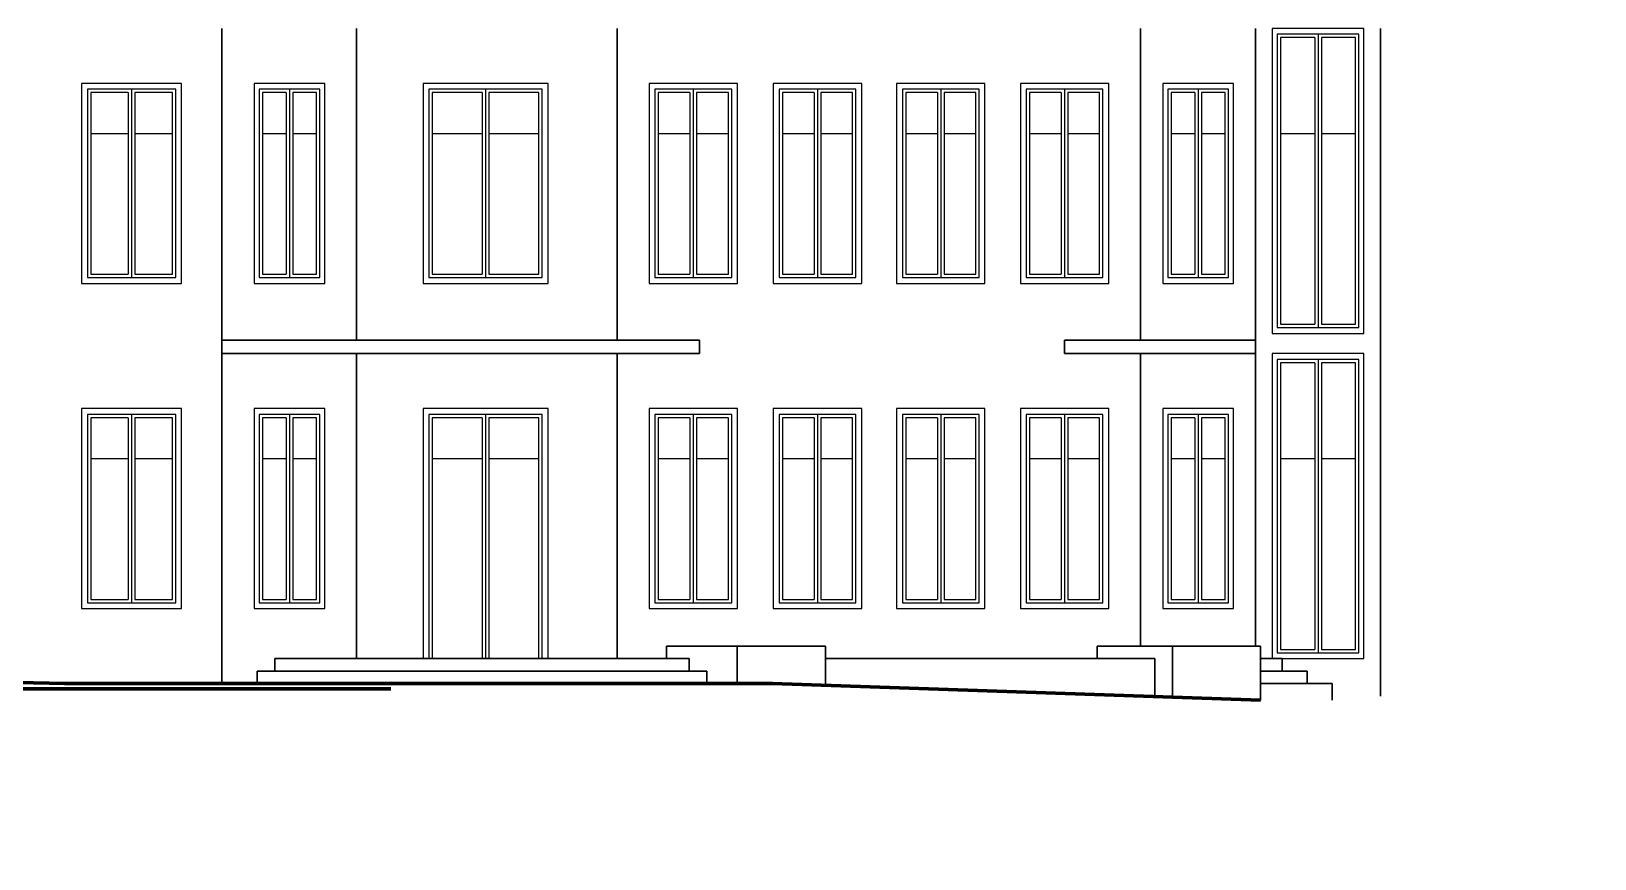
# Model space of a CAD drawing. Header units: inches. Extents: x -634 to 3638, y -6930911 to 5552.
# Drawn here: x 1300.73 to 1318.99, y 3473.89 to 3483.55 of the extents above; entities that cross this region are included whole.
import ezdxf

# ---------------------------------------------------------------- set-up
doc = ezdxf.new("R2010")
doc.units = ezdxf.units.IN
doc.header["$MEASUREMENT"] = 0
doc.linetypes.add('Dashed', pattern=[1128.888893, 564.444447, -564.444447])
for name, color, linetype, lineweight in [('ELEV', 134, 'Continuous', 18), ('WALLS', 7, 'Continuous', 70), ('фасады', 7, 'Continuous', 30), ('фасады2', 7, 'Continuous', 25)]:
    doc.layers.add(name, color=color, linetype=linetype, lineweight=lineweight)

msp = doc.modelspace()

# ---------------------------------------------------------------- hatches: boundary and pattern name
at = {"layer": 'ELEV', "linetype": 'Continuous'}
h = msp.add_hatch(dxfattribs=at)
h.set_pattern_fill('ANSI31', color=256, scale=0.01044, style=0)
h.set_pattern_definition([(45, (1262.311104, 3366.587935), (-0.02343928418428, 0.02343928418428), [])])
edge = h.paths.add_edge_path()
edge.add_ellipse((1445.78234, 3471.96182), major_axis=(0, 6932302.83262), ratio=0.00000001506, start_angle=89.999976115149, end_angle=270.000023884851)
edge.add_line((1445.67794, 3474.85168), (1445.67794, 3528.48347))
edge.add_line((1445.67794, 3528.48347), (1445.88675, 3528.48347))
edge.add_line((1445.88675, 3528.48347), (1445.88675, 3474.85168))

# ---------------------------------------------------------------- linework, layer by layer
at = {"layer": 'WALLS', "color": 7, "ltscale": 100}
for points in [[(1292.08095, 3476.12782), (1301.11171, 3475.93317)], [(1304.92382, 3475.87304), (1299.91989, 3475.87304)], [(1309.38126, 3475.93317), (1301.11171, 3475.93317)], [(1315.0827, 3475.73852), (1309.38126, 3475.93317)]]:
    msp.add_lwpolyline(points, dxfattribs=at)
at = {"layer": 'фасады', "color": 7, "linetype": 'Dashed', "ltscale": 100}
for points in [[(1302.95014, 3483.58297), (1302.95014, 3479.78727)], [(1304.5239, 3483.58297), (1304.5239, 3479.94299)], [(1307.57019, 3483.58297), (1307.57019, 3479.94299)], [(1313.68224, 3483.58297), (1313.68224, 3479.94299)], [(1315.02631, 3483.58297), (1315.02631, 3479.78727)], [(1316.48619, 3483.58297), (1316.48619, 3479.78727)], [(1308.53017, 3479.94299), (1302.95014, 3479.94299)], [(1302.95014, 3479.78727), (1302.95014, 3475.93317)], [(1308.53017, 3479.78727), (1302.95014, 3479.78727)], [(1304.5239, 3479.78727), (1304.5239, 3476.22515)], [(1307.57019, 3479.78727), (1307.57019, 3476.22515)], [(1308.53017, 3479.94299), (1308.53017, 3479.78727)], [(1312.79384, 3479.94299), (1312.79384, 3479.78727)], [(1312.79384, 3479.94299), (1315.02631, 3479.94299)], [(1315.02631, 3479.78727), (1312.79384, 3479.78727)], [(1313.68224, 3479.78727), (1313.68224, 3476.37114)], [(1315.02631, 3479.78727), (1315.02631, 3476.37114)], [(1316.48619, 3479.78727), (1316.48619, 3475.78718)], [(1308.96908, 3476.37114), (1308.14427, 3476.37114), (1308.14427, 3476.22515)], [(1310.00355, 3475.91192), (1310.00355, 3476.37114), (1308.96908, 3476.37114), (1308.96908, 3475.94724)], [(1314.05511, 3476.37114), (1313.17467, 3476.37114), (1313.17467, 3476.22515)], [(1315.0827, 3475.73852), (1315.0827, 3476.37114), (1314.05511, 3476.37114), (1314.05511, 3475.78718)], [(1308.41057, 3476.07916), (1308.41057, 3476.22515), (1303.57074, 3476.22515), (1303.57074, 3476.07916)], [(1313.84777, 3476.22515), (1310.00355, 3476.22515)], [(1313.84777, 3476.22515), (1313.84777, 3475.78718)], [(1315.92188, 3475.73852), (1315.92188, 3475.93317), (1315.6299, 3475.93317), (1315.6299, 3476.07916), (1315.33792, 3476.07916), (1315.33792, 3476.22515), (1315.0827, 3476.22515)], [(1308.61598, 3475.93317), (1308.61598, 3476.07916), (1303.36445, 3476.07916), (1303.36445, 3475.93317)], [(1315.33792, 3476.07916), (1315.0827, 3476.07916)], [(1315.6299, 3475.93317), (1315.0827, 3475.93317)]]:
    msp.add_lwpolyline(points, dxfattribs=at)
at = {"layer": 'фасады2', "color": 7, "ltscale": 100}
for p, q in [((1315.27935, 3483.51484), (1315.27935, 3480.08898)), ((1316.23314, 3483.51484), (1315.27935, 3483.51484)), ((1315.31828, 3483.47591), (1315.31828, 3480.12791)), ((1315.71732, 3483.47591), (1315.31828, 3483.47591)), ((1316.19421, 3483.47591), (1315.79518, 3483.47591)), ((1316.19421, 3480.12791), (1316.19421, 3483.47591)), ((1316.23314, 3480.08898), (1316.23314, 3483.51484)), ((1303.38539, 3482.87249), (1303.38539, 3480.67293)), ((1304.09587, 3482.87249), (1303.38539, 3482.87249)), ((1303.42432, 3482.83356), (1303.42432, 3480.71186)), ((1303.7017, 3482.83356), (1303.42432, 3482.83356)), ((1304.05694, 3482.83356), (1303.77956, 3482.83356)), ((1304.05694, 3480.71186), (1304.05694, 3482.83356)), ((1304.09587, 3480.67293), (1304.09587, 3482.87249)), ((1306.69426, 3482.87249), (1305.37063, 3482.87249)), ((1305.37063, 3482.87249), (1305.37063, 3480.67293)), ((1306.65533, 3482.83356), (1306.07137, 3482.83356)), ((1306.65533, 3480.71186), (1306.65533, 3482.83356)), ((1306.69426, 3480.67293), (1306.69426, 3482.87249)), ((1308.90643, 3482.87249), (1308.01039, 3482.87249)), ((1308.01039, 3482.87249), (1308.01039, 3480.67293)), ((1308.8675, 3482.83356), (1308.49734, 3482.83356)), ((1308.8675, 3480.71186), (1308.8675, 3482.83356)), ((1308.90643, 3480.67293), (1308.90643, 3482.87249)), ((1310.35651, 3482.87249), (1309.46047, 3482.87249)), ((1309.46047, 3482.87249), (1309.46047, 3480.67293)), ((1310.31758, 3482.83356), (1309.94742, 3482.83356)), ((1310.31758, 3480.71186), (1310.31758, 3482.83356)), ((1310.35651, 3480.67293), (1310.35651, 3482.87249)), ((1311.79704, 3482.87249), (1310.901, 3482.87249)), ((1310.901, 3482.87249), (1310.901, 3480.67293)), ((1311.75811, 3482.83356), (1311.38795, 3482.83356)), ((1311.75811, 3480.71186), (1311.75811, 3482.83356)), ((1311.79704, 3480.67293), (1311.79704, 3482.87249)), ((1313.24225, 3482.87249), (1312.34621, 3482.87249)), ((1312.34621, 3482.87249), (1312.34621, 3480.67293)), ((1313.20332, 3482.83356), (1312.83316, 3482.83356)), ((1313.20332, 3480.71186), (1313.20332, 3482.83356)), ((1313.24225, 3480.67293), (1313.24225, 3482.87249)), ((1313.99922, 3482.87249), (1313.99922, 3480.67293)), ((1314.70969, 3482.87249), (1313.99922, 3482.87249)), ((1314.03815, 3482.83356), (1314.03815, 3480.71186)), ((1314.31552, 3482.83356), (1314.03815, 3482.83356)), ((1314.67076, 3482.83356), (1314.39338, 3482.83356)), ((1314.67076, 3480.71186), (1314.67076, 3482.83356)), ((1314.70969, 3480.67293), (1314.70969, 3482.87249)), ((1303.42432, 3480.71186), (1303.7017, 3480.71186)), ((1303.77956, 3480.71186), (1304.05694, 3480.71186)), ((1306.07137, 3480.71186), (1306.65533, 3480.71186)), ((1308.49734, 3480.71186), (1308.8675, 3480.71186)), ((1309.94742, 3480.71186), (1310.31758, 3480.71186)), ((1311.38795, 3480.71186), (1311.75811, 3480.71186)), ((1312.83316, 3480.71186), (1313.20332, 3480.71186)), ((1314.03815, 3480.71186), (1314.31552, 3480.71186)), ((1314.39338, 3480.71186), (1314.67076, 3480.71186)), ((1303.38539, 3480.67293), (1304.09587, 3480.67293)), ((1305.37063, 3480.67293), (1306.69426, 3480.67293)), ((1308.01039, 3480.67293), (1308.90643, 3480.67293)), ((1309.46047, 3480.67293), (1310.35651, 3480.67293)), ((1310.901, 3480.67293), (1311.79704, 3480.67293)), ((1312.34621, 3480.67293), (1313.24225, 3480.67293)), ((1313.99922, 3480.67293), (1314.70969, 3480.67293)), ((1315.27935, 3480.08898), (1316.23314, 3480.08898)), ((1315.31828, 3480.12791), (1315.71732, 3480.12791)), ((1315.79518, 3480.12791), (1316.19421, 3480.12791)), ((1315.27935, 3479.71914), (1315.27935, 3476.29328)), ((1316.23314, 3479.71914), (1315.27935, 3479.71914)), ((1315.31828, 3479.68021), (1315.31828, 3476.33221)), ((1315.71732, 3479.68021), (1315.31828, 3479.68021)), ((1316.19421, 3479.68021), (1315.79518, 3479.68021)), ((1316.19421, 3476.33221), (1316.19421, 3479.68021)), ((1316.23314, 3476.29328), (1316.23314, 3479.71914)), ((1303.38539, 3479.07679), (1303.38539, 3476.87723)), ((1304.09587, 3479.07679), (1303.38539, 3479.07679)), ((1304.09587, 3476.87723), (1304.09587, 3479.07679)), ((1306.69426, 3479.07679), (1305.37063, 3479.07679)), ((1305.37063, 3479.07679), (1305.37063, 3476.22515)), ((1306.69426, 3476.22515), (1306.69426, 3479.07679)), ((1308.90643, 3479.07679), (1308.01039, 3479.07679)), ((1308.01039, 3479.07679), (1308.01039, 3476.87723)), ((1308.90643, 3476.87723), (1308.90643, 3479.07679)), ((1310.35651, 3479.07679), (1309.46047, 3479.07679)), ((1309.46047, 3479.07679), (1309.46047, 3476.87723)), ((1310.35651, 3476.87723), (1310.35651, 3479.07679)), ((1311.79704, 3479.07679), (1310.901, 3479.07679)), ((1310.901, 3479.07679), (1310.901, 3476.87723)), ((1311.79704, 3476.87723), (1311.79704, 3479.07679)), ((1313.24225, 3479.07679), (1312.34621, 3479.07679)), ((1312.34621, 3479.07679), (1312.34621, 3476.87723)), ((1313.24225, 3476.87723), (1313.24225, 3479.07679)), ((1313.99922, 3479.07679), (1313.99922, 3476.87723)), ((1314.70969, 3479.07679), (1313.99922, 3479.07679)), ((1314.70969, 3476.87723), (1314.70969, 3479.07679)), ((1303.42432, 3479.03786), (1303.42432, 3476.91616)), ((1303.7017, 3479.03786), (1303.42432, 3479.03786)), ((1304.05694, 3479.03786), (1303.77956, 3479.03786)), ((1304.05694, 3476.91616), (1304.05694, 3479.03786)), ((1305.99351, 3479.03786), (1305.40956, 3479.03786)), ((1305.40956, 3479.03786), (1305.40956, 3476.22515)), ((1306.65533, 3479.03786), (1306.07137, 3479.03786)), ((1306.65533, 3476.22515), (1306.65533, 3479.03786)), ((1308.8675, 3479.03786), (1308.49734, 3479.03786)), ((1308.8675, 3476.91616), (1308.8675, 3479.03786)), ((1310.31758, 3479.03786), (1309.94742, 3479.03786)), ((1310.31758, 3476.91616), (1310.31758, 3479.03786)), ((1311.75811, 3479.03786), (1311.38795, 3479.03786)), ((1311.75811, 3476.91616), (1311.75811, 3479.03786)), ((1313.20332, 3479.03786), (1312.83316, 3479.03786)), ((1313.20332, 3476.91616), (1313.20332, 3479.03786)), ((1314.03815, 3479.03786), (1314.03815, 3476.91616)), ((1314.31552, 3479.03786), (1314.03815, 3479.03786)), ((1314.67076, 3479.03786), (1314.39338, 3479.03786)), ((1314.67076, 3476.91616), (1314.67076, 3479.03786)), ((1303.38539, 3476.87723), (1304.09587, 3476.87723)), ((1303.42432, 3476.91616), (1303.7017, 3476.91616)), ((1303.77956, 3476.91616), (1304.05694, 3476.91616)), ((1308.01039, 3476.87723), (1308.90643, 3476.87723)), ((1308.49734, 3476.91616), (1308.8675, 3476.91616)), ((1309.46047, 3476.87723), (1310.35651, 3476.87723)), ((1309.94742, 3476.91616), (1310.31758, 3476.91616)), ((1310.901, 3476.87723), (1311.79704, 3476.87723)), ((1311.38795, 3476.91616), (1311.75811, 3476.91616)), ((1312.34621, 3476.87723), (1313.24225, 3476.87723)), ((1312.83316, 3476.91616), (1313.20332, 3476.91616)), ((1313.99922, 3476.87723), (1314.70969, 3476.87723)), ((1314.03815, 3476.91616), (1314.31552, 3476.91616)), ((1314.39338, 3476.91616), (1314.67076, 3476.91616)), ((1315.31828, 3476.33221), (1315.71732, 3476.33221)), ((1315.79518, 3476.33221), (1316.19421, 3476.33221)), ((1315.27935, 3476.29328), (1316.23314, 3476.29328))]:
    msp.add_line(p, q, dxfattribs=at)
for points in [[(1316.29154, 3483.58297), (1315.22096, 3483.58297), (1315.22096, 3480.02085), (1316.29154, 3480.02085)], [(1302.48006, 3482.94062), (1301.31215, 3482.94062), (1301.31215, 3480.6048), (1302.48006, 3480.6048)], [(1304.15427, 3482.94062), (1303.327, 3482.94062), (1303.327, 3480.6048), (1304.15427, 3480.6048)], [(1306.76239, 3482.94062), (1305.3025, 3482.94062), (1305.3025, 3480.6048), (1306.76239, 3480.6048)], [(1308.97455, 3482.94062), (1307.94226, 3482.94062), (1307.94226, 3480.6048), (1308.97455, 3480.6048)], [(1310.42464, 3482.94062), (1309.39235, 3482.94062), (1309.39235, 3480.6048), (1310.42464, 3480.6048)], [(1311.86516, 3482.94062), (1310.83287, 3482.94062), (1310.83287, 3480.6048), (1311.86516, 3480.6048)], [(1313.31038, 3482.94062), (1312.27808, 3482.94062), (1312.27808, 3480.6048), (1313.31038, 3480.6048)], [(1314.76809, 3482.94062), (1313.94082, 3482.94062), (1313.94082, 3480.6048), (1314.76809, 3480.6048)], [(1302.41193, 3482.87249), (1301.38028, 3482.87249), (1301.38028, 3480.67293), (1302.41193, 3480.67293)], [(1316.29154, 3479.78727), (1315.22096, 3479.78727), (1315.22096, 3476.22515), (1316.29154, 3476.22515)], [(1302.48006, 3479.14492), (1301.31215, 3479.14492), (1301.31215, 3476.8091), (1302.48006, 3476.8091)], [(1302.41193, 3479.07679), (1301.38028, 3479.07679), (1301.38028, 3476.87723), (1302.41193, 3476.87723)], [(1304.15427, 3479.14492), (1303.327, 3479.14492), (1303.327, 3476.8091), (1304.15427, 3476.8091)], [(1306.76239, 3479.14492), (1305.3025, 3479.14492), (1305.3025, 3476.22515), (1306.76239, 3476.22515)], [(1308.97455, 3479.14492), (1307.94226, 3479.14492), (1307.94226, 3476.8091), (1308.97455, 3476.8091)], [(1310.42464, 3479.14492), (1309.39235, 3479.14492), (1309.39235, 3476.8091), (1310.42464, 3476.8091)], [(1311.86516, 3479.14492), (1310.83287, 3479.14492), (1310.83287, 3476.8091), (1311.86516, 3476.8091)], [(1313.31038, 3479.14492), (1312.27808, 3479.14492), (1312.27808, 3476.8091), (1313.31038, 3476.8091)], [(1314.76809, 3479.14492), (1313.94082, 3479.14492), (1313.94082, 3476.8091), (1314.76809, 3476.8091)]]:
    msp.add_lwpolyline(points, close=True, dxfattribs=at)
for points in [[(1315.71732, 3483.47591), (1315.71732, 3480.12791)], [(1315.75625, 3483.51484), (1315.75625, 3480.08898)], [(1315.79518, 3483.47591), (1315.79518, 3480.12791)], [(1301.85717, 3482.83356), (1301.41921, 3482.83356), (1301.41921, 3480.71186), (1301.85717, 3480.71186)], [(1301.85717, 3482.83356), (1301.85717, 3480.71186)], [(1301.8961, 3482.87249), (1301.8961, 3480.67293)], [(1301.93503, 3482.83356), (1301.93503, 3480.71186)], [(1301.93503, 3480.71186), (1302.373, 3480.71186), (1302.373, 3482.83356), (1301.93503, 3482.83356)], [(1303.7017, 3482.83356), (1303.7017, 3480.71186)], [(1303.74063, 3482.87249), (1303.74063, 3480.67293)], [(1303.77956, 3482.83356), (1303.77956, 3480.71186)], [(1305.99351, 3482.83356), (1305.40956, 3482.83356), (1305.40956, 3480.71186), (1305.99351, 3480.71186)], [(1305.99351, 3482.83356), (1305.99351, 3480.71186)], [(1306.03244, 3482.87249), (1306.03244, 3480.67293)], [(1306.07137, 3482.83356), (1306.07137, 3480.71186)], [(1308.41948, 3482.83356), (1308.04932, 3482.83356), (1308.04932, 3480.71186), (1308.41948, 3480.71186)], [(1308.41948, 3482.83356), (1308.41948, 3480.71186)], [(1308.45841, 3482.87249), (1308.45841, 3480.67293)], [(1308.49734, 3482.83356), (1308.49734, 3480.71186)], [(1309.86956, 3482.83356), (1309.49941, 3482.83356), (1309.49941, 3480.71186), (1309.86956, 3480.71186)], [(1309.86956, 3482.83356), (1309.86956, 3480.71186)], [(1309.90849, 3482.87249), (1309.90849, 3480.67293)], [(1309.94742, 3482.83356), (1309.94742, 3480.71186)], [(1311.31009, 3482.83356), (1310.93993, 3482.83356), (1310.93993, 3480.71186), (1311.31009, 3480.71186)], [(1311.31009, 3482.83356), (1311.31009, 3480.71186)], [(1311.34902, 3482.87249), (1311.34902, 3480.67293)], [(1311.38795, 3482.83356), (1311.38795, 3480.71186)], [(1312.7553, 3482.83356), (1312.38514, 3482.83356), (1312.38514, 3480.71186), (1312.7553, 3480.71186)], [(1312.7553, 3482.83356), (1312.7553, 3480.71186)], [(1312.79423, 3482.87249), (1312.79423, 3480.67293)], [(1312.83316, 3482.83356), (1312.83316, 3480.71186)], [(1314.31552, 3482.83356), (1314.31552, 3480.71186)], [(1314.35445, 3482.87249), (1314.35445, 3480.67293)], [(1314.39338, 3482.83356), (1314.39338, 3480.71186)], [(1303.77956, 3481.95763), (1303.77956, 3480.71186)], [(1314.39338, 3481.95763), (1314.39338, 3480.71186)], [(1315.71732, 3479.68021), (1315.71732, 3476.33221)], [(1315.75625, 3479.71914), (1315.75625, 3476.29328)], [(1315.79518, 3479.68021), (1315.79518, 3476.33221)], [(1301.8961, 3479.07679), (1301.8961, 3476.87723)], [(1303.74063, 3479.07679), (1303.74063, 3476.87723)], [(1306.03244, 3479.07679), (1306.03244, 3476.22515)], [(1308.45841, 3479.07679), (1308.45841, 3476.87723)], [(1309.90849, 3479.07679), (1309.90849, 3476.87723)], [(1311.34902, 3479.07679), (1311.34902, 3476.87723)], [(1312.79423, 3479.07679), (1312.79423, 3476.87723)], [(1314.35445, 3479.07679), (1314.35445, 3476.87723)], [(1301.85717, 3479.03786), (1301.41921, 3479.03786), (1301.41921, 3476.91616), (1301.85717, 3476.91616)], [(1301.85717, 3479.03786), (1301.85717, 3476.91616)], [(1301.93503, 3479.03786), (1301.93503, 3476.91616)], [(1301.93503, 3476.91616), (1302.373, 3476.91616), (1302.373, 3479.03786), (1301.93503, 3479.03786)], [(1303.7017, 3479.03786), (1303.7017, 3476.91616)], [(1303.77956, 3479.03786), (1303.77956, 3476.91616)], [(1305.99351, 3479.03786), (1305.99351, 3476.22515)], [(1306.07137, 3479.03786), (1306.07137, 3476.22515)], [(1308.41948, 3479.03786), (1308.04932, 3479.03786), (1308.04932, 3476.91616), (1308.41948, 3476.91616)], [(1308.41948, 3479.03786), (1308.41948, 3476.91616)], [(1308.49734, 3479.03786), (1308.49734, 3476.91616)], [(1309.86956, 3479.03786), (1309.49941, 3479.03786), (1309.49941, 3476.91616), (1309.86956, 3476.91616)], [(1309.86956, 3479.03786), (1309.86956, 3476.91616)], [(1309.94742, 3479.03786), (1309.94742, 3476.91616)], [(1311.31009, 3479.03786), (1310.93993, 3479.03786), (1310.93993, 3476.91616), (1311.31009, 3476.91616)], [(1311.31009, 3479.03786), (1311.31009, 3476.91616)], [(1311.38795, 3479.03786), (1311.38795, 3476.91616)], [(1312.7553, 3479.03786), (1312.38514, 3479.03786), (1312.38514, 3476.91616), (1312.7553, 3476.91616)], [(1312.7553, 3479.03786), (1312.7553, 3476.91616)], [(1312.83316, 3479.03786), (1312.83316, 3476.91616)], [(1314.31552, 3479.03786), (1314.31552, 3476.91616)], [(1314.39338, 3479.03786), (1314.39338, 3476.91616)], [(1303.77956, 3478.16193), (1303.77956, 3476.91616)], [(1314.39338, 3478.16193), (1314.39338, 3476.91616)]]:
    msp.add_lwpolyline(points, dxfattribs=at)
at = {"layer": 'фасады2', "color": 7, "linetype": 'Dashed', "ltscale": 100}
for points in [[(1301.41921, 3482.35666), (1301.85717, 3482.35666)], [(1301.93503, 3482.35666), (1302.373, 3482.35666)], [(1303.42432, 3482.35666), (1303.7017, 3482.35666)], [(1303.77956, 3482.35666), (1304.05694, 3482.35666)], [(1305.40956, 3482.35666), (1305.99351, 3482.35666)], [(1306.07137, 3482.35666), (1306.65533, 3482.35666)], [(1308.04932, 3482.35666), (1308.41948, 3482.35666)], [(1308.49734, 3482.35666), (1308.8675, 3482.35666)], [(1309.49941, 3482.35666), (1309.86956, 3482.35666)], [(1309.94742, 3482.35666), (1310.31758, 3482.35666)], [(1310.93993, 3482.35666), (1311.31009, 3482.35666)], [(1311.38795, 3482.35666), (1311.75811, 3482.35666)], [(1312.38514, 3482.35666), (1312.7553, 3482.35666)], [(1312.83316, 3482.35666), (1313.20332, 3482.35666)], [(1314.03815, 3482.35666), (1314.31552, 3482.35666)], [(1314.39338, 3482.35666), (1314.67076, 3482.35666)], [(1315.31828, 3482.35666), (1315.71732, 3482.35666)], [(1315.79518, 3482.35666), (1316.19421, 3482.35666)], [(1301.41921, 3478.56096), (1301.85717, 3478.56096)], [(1301.93503, 3478.56096), (1302.373, 3478.56096)], [(1303.42432, 3478.56096), (1303.7017, 3478.56096)], [(1303.77956, 3478.56096), (1304.05694, 3478.56096)], [(1305.40956, 3478.56096), (1305.99351, 3478.56096)], [(1306.07137, 3478.56096), (1306.65533, 3478.56096)], [(1308.04932, 3478.56096), (1308.41948, 3478.56096)], [(1308.49734, 3478.56096), (1308.8675, 3478.56096)], [(1309.49941, 3478.56096), (1309.86956, 3478.56096)], [(1309.94742, 3478.56096), (1310.31758, 3478.56096)], [(1310.93993, 3478.56096), (1311.31009, 3478.56096)], [(1311.38795, 3478.56096), (1311.75811, 3478.56096)], [(1312.38514, 3478.56096), (1312.7553, 3478.56096)], [(1312.83316, 3478.56096), (1313.20332, 3478.56096)], [(1314.03815, 3478.56096), (1314.31552, 3478.56096)], [(1314.39338, 3478.56096), (1314.67076, 3478.56096)], [(1315.31828, 3478.56096), (1315.71732, 3478.56096)], [(1315.79518, 3478.56096), (1316.19421, 3478.56096)]]:
    msp.add_lwpolyline(points, dxfattribs=at)

doc.saveas('drawing.dxf')
